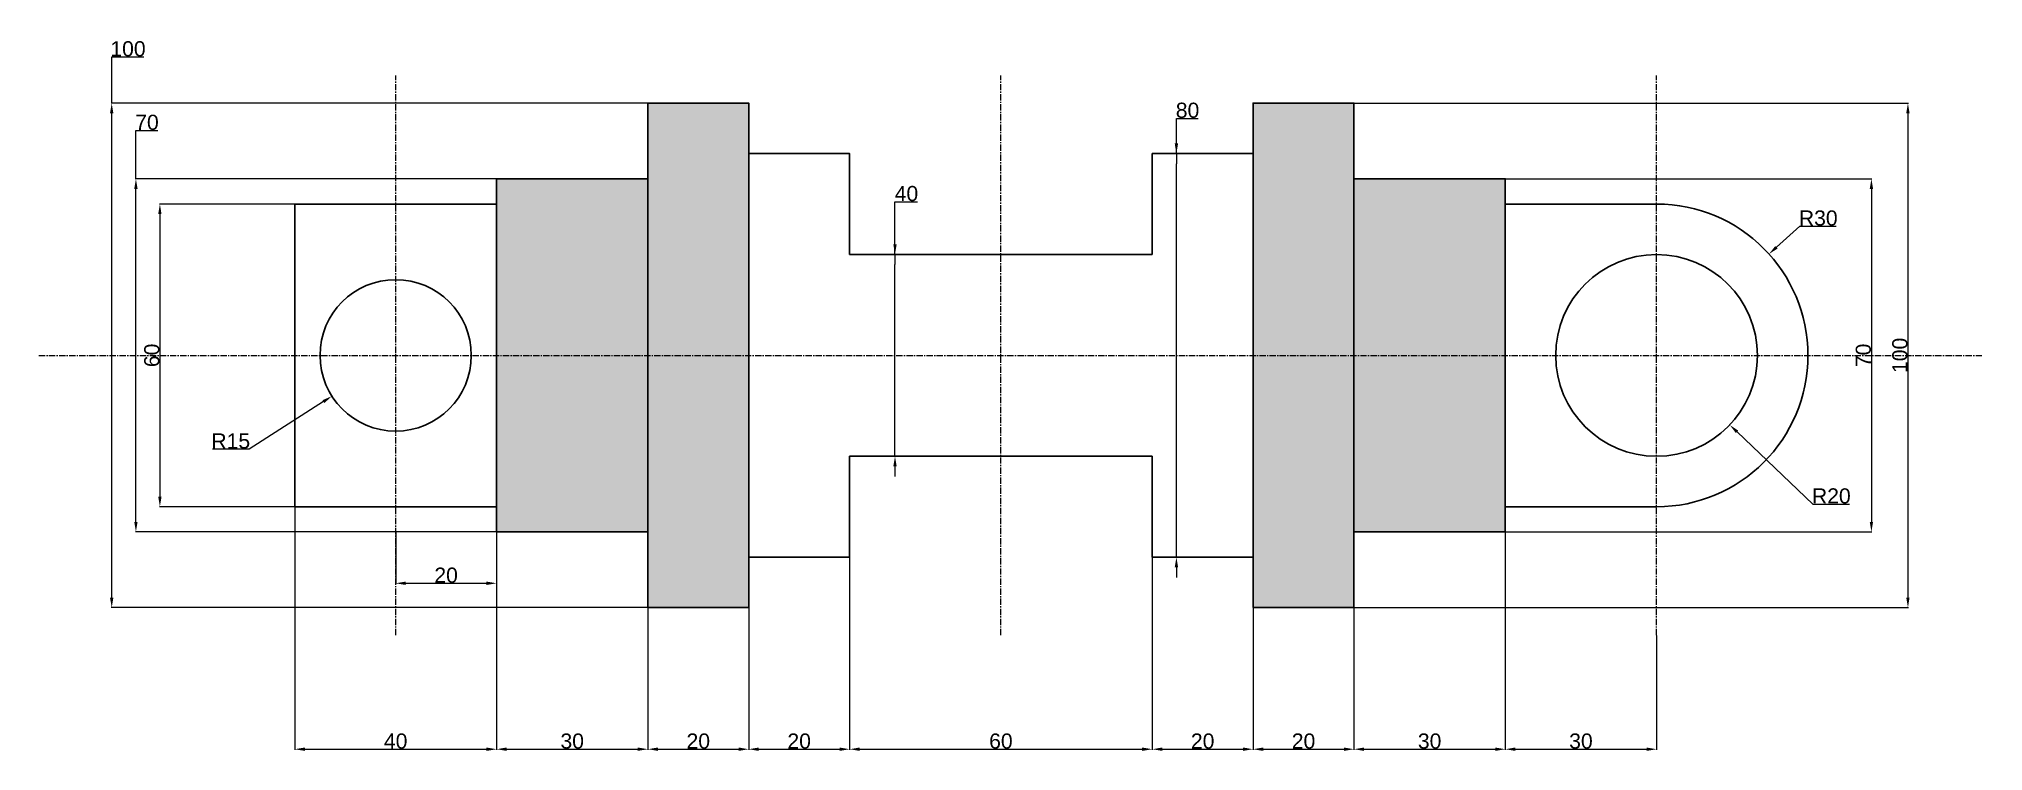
# Model space of a CAD drawing. Header units: millimetres. Extents: x -191 to 195, y -78 to 63.
import ezdxf

# ---------------------------------------------------------------- set-up
doc = ezdxf.new("R2010")
doc.units = ezdxf.units.MM
doc.header["$MEASUREMENT"] = 0
doc.linetypes.add('CENTER', pattern=[2, 1.25, -0.25, 0.25, -0.25])
doc.layers.add('AM_5', color=3, linetype='Continuous', lineweight=15)
doc.layers.add('AM_7', color=4, linetype='CENTER', lineweight=15)
doc.styles.get("Standard").update_dxf_attribs({"font": 'arial.ttf'})
doc.dimstyles.new('AM_ANSI$0', dxfattribs={"dimtxt": 3, "dimasz": 2, "dimexe": 0.1, "dimexo": 0.05, "dimgap": 0.06, "dimtad": 1, "dimtoh": 1, "dimdec": 3, "dimzin": 9, "dimdsep": 46, "dimtxsty": 'Standard', "dimcen": 0, "dimclrd": 256, "dimclre": 256, "dimclrt": 2, "dimadec": 0, "dimazin": 2, "dimtp": 0.1, "dimtm": 0.1, "dimtfac": 0.71, "dimtdec": 3, "dimtofl": 0, "dimtmove": 0, "dimatfit": 3, "dimfxl": 1, "dimtolj": 1, "dimtzin": 7, "dimlwd": -1, "dimlwe": -1, "dimarcsym": 1})
doc.dimstyles.new('AM_ANSI$4', dxfattribs={"dimtxt": 3, "dimasz": 2, "dimexe": 0.1, "dimexo": 0.05, "dimgap": 0.06, "dimtad": 1, "dimtoh": 1, "dimdec": 3, "dimzin": 9, "dimdsep": 46, "dimtxsty": 'Standard', "dimcen": 0, "dimclrd": 256, "dimclre": 256, "dimclrt": 2, "dimadec": 0, "dimazin": 2, "dimtp": 0.1, "dimtm": 0.1, "dimtfac": 0.71, "dimtdec": 3, "dimtofl": 0, "dimtmove": 0, "dimatfit": 0, "dimfxl": 1, "dimtolj": 1, "dimtzin": 7, "dimlwd": -1, "dimlwe": -1, "dimarcsym": 1})

# ---------------------------------------------------------------- blocks, each defined once
blk = doc.blocks.new('*D5')
at = {"layer": 'AM_5', "transparency": 16777216}
for p, q in [((-140, -30.05), (-140, -78.16)), ((-100, -35.05), (-100, -78.16)), ((-138, -78.06), (-102, -78.06))]:
    blk.add_line(p, q, dxfattribs=at)
for points in [[(-138, -77.72), (-138, -78.39), (-140, -78.06)], [(-102, -77.72), (-102, -78.39), (-100, -78.06)]]:
    blk.add_solid(points, dxfattribs=at)
at = {"layer": 'Defpoints', "color": 0, "transparency": 16777216}
for p in [(-140, -30), (-100, -35), (-100, -78.06)]:
    blk.add_point(p, dxfattribs=at)
at = {"layer": 'AM_5', "color": 2, "transparency": 16777216, "insert": (-120, -76.46), "char_height": 3, "attachment_point": 5}
blk.add_mtext('\\A1;40', dxfattribs=at)
blk = doc.blocks.new('*D6')
at = {"layer": 'AM_5', "transparency": 16777216}
for p, q in [((-100, -35.05), (-100, -78.16)), ((-70, -50.05), (-70, -78.16)), ((-98, -78.06), (-72, -78.06))]:
    blk.add_line(p, q, dxfattribs=at)
for points in [[(-98, -77.72), (-98, -78.39), (-100, -78.06)], [(-72, -77.72), (-72, -78.39), (-70, -78.06)]]:
    blk.add_solid(points, dxfattribs=at)
at = {"layer": 'Defpoints', "color": 0, "transparency": 16777216}
for p in [(-100, -35), (-70, -50), (-70, -78.06)]:
    blk.add_point(p, dxfattribs=at)
at = {"layer": 'AM_5', "color": 2, "transparency": 16777216, "insert": (-85, -76.46), "char_height": 3, "attachment_point": 5}
blk.add_mtext('\\A1;30', dxfattribs=at)
blk = doc.blocks.new('*D7')
at = {"layer": 'AM_5', "transparency": 16777216}
for p, q in [((-70, -50.05), (-70, -78.16)), ((-50, -50.05), (-50, -78.16)), ((-68, -78.06), (-52, -78.06))]:
    blk.add_line(p, q, dxfattribs=at)
for points in [[(-68, -77.72), (-68, -78.39), (-70, -78.06)], [(-52, -77.72), (-52, -78.39), (-50, -78.06)]]:
    blk.add_solid(points, dxfattribs=at)
at = {"layer": 'Defpoints', "color": 0, "transparency": 16777216}
for p in [(-70, -50), (-50, -50), (-50, -78.06)]:
    blk.add_point(p, dxfattribs=at)
at = {"layer": 'AM_5', "color": 2, "transparency": 16777216, "insert": (-60, -76.46), "char_height": 3, "attachment_point": 5}
blk.add_mtext('\\A1;20', dxfattribs=at)
blk = doc.blocks.new('*D8')
at = {"layer": 'AM_5', "transparency": 16777216}
for p, q in [((-30, -40.05), (-30, -78.16)), ((-50, -50.05), (-50, -78.16)), ((-48, -78.06), (-32, -78.06))]:
    blk.add_line(p, q, dxfattribs=at)
for points in [[(-48, -77.72), (-48, -78.39), (-50, -78.06)], [(-32, -77.72), (-32, -78.39), (-30, -78.06)]]:
    blk.add_solid(points, dxfattribs=at)
at = {"layer": 'Defpoints', "color": 0, "transparency": 16777216}
for p in [(-30, -40), (-50, -50), (-30, -78.06)]:
    blk.add_point(p, dxfattribs=at)
at = {"layer": 'AM_5', "color": 2, "transparency": 16777216, "insert": (-40, -76.46), "char_height": 3, "attachment_point": 5}
blk.add_mtext('\\A1;20', dxfattribs=at)
blk = doc.blocks.new('*D9')
at = {"layer": 'AM_5', "transparency": 16777216}
for p, q in [((-30, -40.05), (-30, -78.16)), ((30, -40.05), (30, -78.16)), ((-28, -78.06), (28, -78.06))]:
    blk.add_line(p, q, dxfattribs=at)
for points in [[(-28, -77.72), (-28, -78.39), (-30, -78.06)], [(28, -77.72), (28, -78.39), (30, -78.06)]]:
    blk.add_solid(points, dxfattribs=at)
at = {"layer": 'Defpoints', "color": 0, "transparency": 16777216}
for p in [(-30, -40), (30, -40), (30, -78.06)]:
    blk.add_point(p, dxfattribs=at)
at = {"layer": 'AM_5', "color": 2, "transparency": 16777216, "insert": (0, -76.46), "char_height": 3, "attachment_point": 5}
blk.add_mtext('\\A1;60', dxfattribs=at)
blk = doc.blocks.new('*D10')
at = {"layer": 'AM_5', "transparency": 16777216}
for p, q in [((30, -40.05), (30, -78.16)), ((50, -50.05), (50, -78.16)), ((32, -78.06), (48, -78.06))]:
    blk.add_line(p, q, dxfattribs=at)
for points in [[(32, -77.72), (32, -78.39), (30, -78.06)], [(48, -77.72), (48, -78.39), (50, -78.06)]]:
    blk.add_solid(points, dxfattribs=at)
at = {"layer": 'Defpoints', "color": 0, "transparency": 16777216}
for p in [(30, -40), (50, -50), (50, -78.06)]:
    blk.add_point(p, dxfattribs=at)
at = {"layer": 'AM_5', "color": 2, "transparency": 16777216, "insert": (40, -76.46), "char_height": 3, "attachment_point": 5}
blk.add_mtext('\\A1;20', dxfattribs=at)
blk = doc.blocks.new('*D11')
at = {"layer": 'AM_5', "transparency": 16777216}
for p, q in [((50, -50.05), (50, -78.16)), ((70, -50.05), (70, -78.16)), ((52, -78.06), (68, -78.06))]:
    blk.add_line(p, q, dxfattribs=at)
for points in [[(52, -77.72), (52, -78.39), (50, -78.06)], [(68, -77.72), (68, -78.39), (70, -78.06)]]:
    blk.add_solid(points, dxfattribs=at)
at = {"layer": 'Defpoints', "color": 0, "transparency": 16777216}
for p in [(50, -50), (70, -50), (70, -78.06)]:
    blk.add_point(p, dxfattribs=at)
at = {"layer": 'AM_5', "color": 2, "transparency": 16777216, "insert": (60, -76.46), "char_height": 3, "attachment_point": 5}
blk.add_mtext('\\A1;20', dxfattribs=at)
blk = doc.blocks.new('*D12')
at = {"layer": 'AM_5', "transparency": 16777216}
for p, q in [((100, -35.05), (100, -78.16)), ((70, -50.05), (70, -78.16)), ((72, -78.06), (98, -78.06))]:
    blk.add_line(p, q, dxfattribs=at)
for points in [[(72, -77.72), (72, -78.39), (70, -78.06)], [(98, -77.72), (98, -78.39), (100, -78.06)]]:
    blk.add_solid(points, dxfattribs=at)
at = {"layer": 'Defpoints', "color": 0, "transparency": 16777216}
for p in [(100, -35), (70, -50), (100, -78.06)]:
    blk.add_point(p, dxfattribs=at)
at = {"layer": 'AM_5', "color": 2, "transparency": 16777216, "insert": (85, -76.46), "char_height": 3, "attachment_point": 5}
blk.add_mtext('\\A1;30', dxfattribs=at)
blk = doc.blocks.new('*D13')
at = {"layer": 'AM_5', "transparency": 16777216}
for p, q in [((100, -35.05), (100, -78.16)), ((130, -55.51), (130, -78.16)), ((102, -78.06), (128, -78.06))]:
    blk.add_line(p, q, dxfattribs=at)
for points in [[(102, -77.72), (102, -78.39), (100, -78.06)], [(128, -77.72), (128, -78.39), (130, -78.06)]]:
    blk.add_solid(points, dxfattribs=at)
at = {"layer": 'Defpoints', "color": 0, "transparency": 16777216}
for p in [(100, -35), (130, -55.46), (130, -78.06)]:
    blk.add_point(p, dxfattribs=at)
at = {"layer": 'AM_5', "color": 2, "transparency": 16777216, "insert": (115, -76.46), "char_height": 3, "attachment_point": 5}
blk.add_mtext('\\A1;30', dxfattribs=at)
blk = doc.blocks.new('*D14')
at = {"layer": 'AM_5', "transparency": 16777216}
for p, q in [((-176.3, 50), (-176.3, 59.17)), ((-176.3, 59.17), (-169.91, 59.17)), ((-60.05, 50), (-176.4, 50)), ((-176.3, -48), (-176.3, 48)), ((-60.05, -50), (-176.4, -50))]:
    blk.add_line(p, q, dxfattribs=at)
for points in [[(-176.64, 48), (-175.97, 48), (-176.3, 50)], [(-176.64, -48), (-175.97, -48), (-176.3, -50)]]:
    blk.add_solid(points, dxfattribs=at)
at = {"layer": 'Defpoints', "color": 0, "transparency": 16777216}
for p in [(-176.3, 50), (-60, 50), (-60, -50)]:
    blk.add_point(p, dxfattribs=at)
at = {"layer": 'AM_5', "color": 2, "transparency": 16777216, "insert": (-173.07, 60.76), "char_height": 3, "attachment_point": 5}
blk.add_mtext('\\A1;100', dxfattribs=at)
blk = doc.blocks.new('*D15')
at = {"layer": 'AM_5', "transparency": 16777216}
for p, q in [((-171.5, 35), (-171.5, 44.58)), ((-171.5, 44.58), (-167.18, 44.58)), ((-85.05, 35), (-171.6, 35)), ((-171.5, -33), (-171.5, 33)), ((-85.05, -35), (-171.6, -35))]:
    blk.add_line(p, q, dxfattribs=at)
for points in [[(-171.83, 33), (-171.17, 33), (-171.5, 35)], [(-171.83, -33), (-171.17, -33), (-171.5, -35)]]:
    blk.add_solid(points, dxfattribs=at)
at = {"layer": 'Defpoints', "color": 0, "transparency": 16777216}
for p in [(-171.5, 35), (-85, 35), (-85, -35)]:
    blk.add_point(p, dxfattribs=at)
at = {"layer": 'AM_5', "color": 2, "transparency": 16777216, "insert": (-169.31, 46.18), "char_height": 3, "attachment_point": 5}
blk.add_mtext('\\A1;70', dxfattribs=at)
blk = doc.blocks.new('*D16')
at = {"layer": 'AM_5', "transparency": 16777216}
for p, q in [((-21, 20), (-21, 30.47)), ((-21, 30.47), (-16.53, 30.47)), ((-21, 22), (-21, 24)), ((-17.41, 20), (-21.1, 20)), ((-21, 20), (-21, 18)), ((-21, -18), (-21, 18)), ((-21, -20), (-21, -18)), ((-17.41, -20), (-21.1, -20)), ((-21, -22), (-21, -24))]:
    blk.add_line(p, q, dxfattribs=at)
for points in [[(-21.33, 22), (-20.67, 22), (-21, 20)], [(-21.33, -22), (-20.67, -22), (-21, -20)]]:
    blk.add_solid(points, dxfattribs=at)
at = {"layer": 'Defpoints', "color": 0, "transparency": 16777216}
for p in [(-21, 20), (-17.36, 20), (-17.36, -20)]:
    blk.add_point(p, dxfattribs=at)
at = {"layer": 'AM_5', "color": 2, "transparency": 16777216, "insert": (-18.73, 32.06), "char_height": 3, "attachment_point": 5}
blk.add_mtext('\\A1;40', dxfattribs=at)
blk = doc.blocks.new('*D17')
at = {"layer": 'AM_5', "transparency": 16777216}
for p, q in [((34.79, 40), (34.79, 46.98)), ((34.79, 46.98), (39.14, 46.98)), ((34.79, 42), (34.79, 44)), ((39.95, 40), (34.69, 40)), ((34.79, 40), (34.79, 38)), ((34.79, -38), (34.79, 38)), ((34.79, -40), (34.79, -38)), ((39.95, -40), (34.69, -40)), ((34.79, -42), (34.79, -44))]:
    blk.add_line(p, q, dxfattribs=at)
for points in [[(34.46, 42), (35.13, 42), (34.79, 40)], [(34.46, -42), (35.13, -42), (34.79, -40)]]:
    blk.add_solid(points, dxfattribs=at)
at = {"layer": 'Defpoints', "color": 0, "transparency": 16777216}
for p in [(34.79, 40), (40, 40), (40, -40)]:
    blk.add_point(p, dxfattribs=at)
at = {"layer": 'AM_5', "color": 2, "transparency": 16777216, "insert": (37, 48.57), "char_height": 3, "attachment_point": 5}
blk.add_mtext('\\A1;80', dxfattribs=at)
blk = doc.blocks.new('*D18')
at = {"layer": 'AM_5', "transparency": 16777216}
for p, q in [((70.05, 50), (179.93, 50)), ((179.83, 48), (179.83, -48)), ((70.05, -50), (179.93, -50))]:
    blk.add_line(p, q, dxfattribs=at)
for points in [[(179.5, 48), (180.16, 48), (179.83, 50)], [(179.5, -48), (180.16, -48), (179.83, -50)]]:
    blk.add_solid(points, dxfattribs=at)
at = {"layer": 'Defpoints', "color": 0, "transparency": 16777216}
for p in [(70, 50), (70, -50), (179.83, -50)]:
    blk.add_point(p, dxfattribs=at)
at = {"layer": 'AM_5', "color": 2, "transparency": 16777216, "insert": (178.24, 0), "char_height": 3, "attachment_point": 5, "rotation": 90}
blk.add_mtext('\\A1;100', dxfattribs=at)
blk = doc.blocks.new('*D19')
at = {"layer": 'AM_5', "transparency": 16777216}
for p, q in [((100.05, 35), (172.69, 35)), ((172.59, 33), (172.59, -33)), ((100.05, -35), (172.69, -35))]:
    blk.add_line(p, q, dxfattribs=at)
for points in [[(172.26, 33), (172.92, 33), (172.59, 35)], [(172.26, -33), (172.92, -33), (172.59, -35)]]:
    blk.add_solid(points, dxfattribs=at)
at = {"layer": 'Defpoints', "color": 0, "transparency": 16777216}
for p in [(100, 35), (100, -35), (172.59, -35)]:
    blk.add_point(p, dxfattribs=at)
at = {"layer": 'AM_5', "color": 2, "transparency": 16777216, "insert": (171, 0), "char_height": 3, "attachment_point": 5, "rotation": 90}
blk.add_mtext('\\A1;70', dxfattribs=at)
blk = doc.blocks.new('*D20')
at = {"layer": 'AM_5', "transparency": 16777216}
for p, q in [((153.76, 21.43), (158.41, 25.62)), ((158.41, 25.62), (165.63, 25.62))]:
    blk.add_line(p, q, dxfattribs=at)
blk.add_solid([(153.54, 21.68), (153.99, 21.18), (152.28, 20.09)], dxfattribs=at)
at = {"layer": 'Defpoints', "color": 0, "transparency": 16777216}
for p in [(152.28, 20.09), (130, 0)]:
    blk.add_point(p, dxfattribs=at)
at = {"layer": 'AM_5', "color": 2, "transparency": 16777216, "insert": (162.05, 27.21), "char_height": 3, "attachment_point": 5}
blk.add_mtext('\\A1;R30', dxfattribs=at)
blk = doc.blocks.new('*D21')
at = {"layer": 'AM_5', "transparency": 16777216}
for p, q in [((145.95, -15.16), (161, -29.46)), ((161, -29.46), (168.22, -29.46))]:
    blk.add_line(p, q, dxfattribs=at)
blk.add_solid([(146.18, -14.91), (145.72, -15.4), (144.5, -13.78)], dxfattribs=at)
at = {"layer": 'Defpoints', "color": 0, "transparency": 16777216}
for p in [(130, 0), (144.5, -13.78)]:
    blk.add_point(p, dxfattribs=at)
at = {"layer": 'AM_5', "color": 2, "transparency": 16777216, "insert": (164.64, -27.87), "char_height": 3, "attachment_point": 5}
blk.add_mtext('\\A1;R20', dxfattribs=at)
blk = doc.blocks.new('*D22')
at = {"layer": 'AM_5', "transparency": 16777216}
for p, q in [((-134.32, -9.16), (-149.05, -18.57)), ((-149.05, -18.57), (-156.3, -18.57))]:
    blk.add_line(p, q, dxfattribs=at)
blk.add_solid([(-134.5, -8.87), (-134.14, -9.44), (-132.64, -8.08)], dxfattribs=at)
at = {"layer": 'Defpoints', "color": 0, "transparency": 16777216}
for p in [(-120, 0), (-132.64, -8.08)]:
    blk.add_point(p, dxfattribs=at)
at = {"layer": 'AM_5', "color": 2, "transparency": 16777216, "insert": (-152.7, -16.98), "char_height": 3, "attachment_point": 5}
blk.add_mtext('\\A1;R15', dxfattribs=at)
blk = doc.blocks.new('*D23')
at = {"layer": 'AM_5', "transparency": 16777216}
for p, q in [((-140.05, 30), (-166.85, 30)), ((-166.75, 28), (-166.75, -28)), ((-140.05, -30), (-166.85, -30))]:
    blk.add_line(p, q, dxfattribs=at)
for points in [[(-167.08, 28), (-166.42, 28), (-166.75, 30)], [(-167.08, -28), (-166.42, -28), (-166.75, -30)]]:
    blk.add_solid(points, dxfattribs=at)
at = {"layer": 'Defpoints', "color": 0, "transparency": 16777216}
for p in [(-140, 30), (-166.75, -30), (-140, -30)]:
    blk.add_point(p, dxfattribs=at)
at = {"layer": 'AM_5', "color": 2, "transparency": 16777216, "insert": (-168.34, 0), "char_height": 3, "attachment_point": 5, "rotation": 90}
blk.add_mtext('\\A1;60', dxfattribs=at)
blk = doc.blocks.new('*D24')
at = {"layer": 'AM_5', "transparency": 16777216}
for p, q in [((-120, -35.05), (-120, -45.27)), ((-100, -35.05), (-100, -45.27)), ((-118, -45.17), (-102, -45.17))]:
    blk.add_line(p, q, dxfattribs=at)
for points in [[(-118, -44.83), (-118, -45.5), (-120, -45.17)], [(-102, -44.83), (-102, -45.5), (-100, -45.17)]]:
    blk.add_solid(points, dxfattribs=at)
at = {"layer": 'Defpoints', "color": 0, "transparency": 16777216}
for p in [(-120, -35), (-100, -35), (-100, -45.17)]:
    blk.add_point(p, dxfattribs=at)
at = {"layer": 'AM_5', "color": 2, "transparency": 16777216, "insert": (-110, -43.58), "char_height": 3, "attachment_point": 5}
blk.add_mtext('\\A1;20', dxfattribs=at)

msp = doc.modelspace()

# ---------------------------------------------------------------- hatches: boundary and pattern name
h = msp.add_hatch(color=256)
h.set_gradient(color1=(0, 0, 255), color2=(255, 255, 0), tint=1, name='CYLINDER')
h.paths.add_polyline_path([(-50, 50), (-70, 50), (-70, 0), (-50, 0)])
h.paths.add_polyline_path([(-50, 0), (-70, 0), (-70, -35), (-70, -50), (-50, -50)])
h = msp.add_hatch(color=256)
h.set_gradient(color1=(0, 0, 255), color2=(255, 255, 0), tint=1, name='CYLINDER')
h.paths.add_polyline_path([(70, 35), (70, 50), (50, 50), (50, 0), (70, 0)])
h.paths.add_polyline_path([(70, 0), (50, 0), (50, -50), (70, -50)])
h = msp.add_hatch(color=256)
h.set_gradient(color1=(0, 0, 255), color2=(255, 255, 0), tint=1, name='CYLINDER')
h.paths.add_polyline_path([(-70, 35), (-100, 35), (-100, 0), (-70, 0)])
h.paths.add_polyline_path([(-70, 0), (-100, 0), (-100, -30), (-100, -35), (-70, -35)])
h = msp.add_hatch(color=256)
h.set_gradient(color1=(0, 0, 255), color2=(255, 255, 0), tint=1, name='CYLINDER')
h.paths.add_polyline_path([(100, 35), (70, 35), (70, 0), (100, 0)])
h.paths.add_polyline_path([(100, 0), (70, 0), (70, -35), (100, -35)])

# ---------------------------------------------------------------- linework, layer by layer
for p, q in [((130, 30), (100, 30)), ((100, -30), (130, -30))]:
    msp.add_line(p, q)
for points in [[(-50, -50), (-70, -50), (-70, 50), (-50, 50)], [(50, -50), (70, -50), (70, 50), (50, 50)], [(-70, -35), (-100, -35), (-100, 35), (-70, 35)], [(70, -35), (100, -35), (100, 35), (70, 35)], [(-140, -30), (-100, -30), (-100, 30), (-140, 30)]]:
    msp.add_lwpolyline(points, close=True)
for points in [[(-30, -20), (-30, -40), (-50, -40), (-50, 40), (-30, 40), (-30, 20)], [(30, -20), (30, -40), (50, -40), (50, 40), (30, 40), (30, 20)], [(30, 20), (-30, 20)], [(-30, -20), (30, -20)]]:
    msp.add_lwpolyline(points)
for centre, radius in [((130, 0), 20), ((-120, 0), 15)]:
    msp.add_circle(centre, radius)
msp.add_arc((130, 0), 30, 270, 90)
at = {"layer": 'AM_7'}
for p, q in [((-120, -55.4594), (-120, 55.4594)), ((0, -55.4594), (0, 55.4594)), ((130, -55.4594), (130, 55.4594)), ((-190.7392, 0), (194.7375, 0))]:
    msp.add_line(p, q, dxfattribs=at)

# ---------------------------------------------------------------- dimensions: what is measured, and where the dimension line sits
at = {"layer": 'AM_5'}
for base, p1, p2, picture, middle in [((-176.3024, 50), (-60, -50), (-60, 50), '*D14', (-173.0746, 59.172)), ((34.7923, 40), (40, -40), (40, 40), '*D17', (36.9979, 46.9792)), ((-171.4983, 35), (-85, -35), (-85, 35), '*D15', (-169.307, 44.5842)), ((-20.9988, 20), (-17.3583, -20), (-17.3583, 20), '*D16', (-18.7349, 30.4669))]:
    dim = msp.add_linear_dim(base=base, p1=p1, p2=p2, angle=90, dimstyle='AM_ANSI$0', dxfattribs=at)
    dim.commit()
    dim.dimension.update_dxf_attribs({"geometry": picture, "text_midpoint": middle, "dimtype": 160})
for base, p1, p2, picture, middle in [((179.8295, -50), (70, 50), (70, -50), '*D18', (178.2378, 0)), ((172.5914, -35), (100, 35), (100, -35), '*D19', (170.9997, 0))]:
    dim = msp.add_linear_dim(base=base, p1=p1, p2=p2, angle=90, dimstyle='AM_ANSI$0', dxfattribs=at)
    dim.commit()
    dim.dimension.update_dxf_attribs({"geometry": picture, "text_midpoint": middle})
for base, p1, p2, angle, override, picture, middle in [((-166.7513, -30), (-140, 30), (-140, -30), 90, {"dimpost": ''}, '*D23', (-168.343, 0)), ((-100, -78.055), (-140, -30), (-100, -35), 0, {"dimtix": 1}, '*D5', (-120, -76.4633)), ((-100, -45.1671), (-120, -35), (-100, -35), 0, {"dimpost": ''}, '*D24', (-110, -43.5754)), ((-70, -78.055), (-100, -35), (-70, -50), 0, {"dimpost": '', "dimtix": 1}, '*D6', (-85, -76.4623)), ((100, -78.055), (70, -50), (100, -35), 0, {"dimtix": 1}, '*D12', (85, -76.4623)), ((130, -78.055), (100, -35), (130, -55.4594), 0, {"dimtix": 1}, '*D13', (115, -76.4623)), ((-30, -78.055), (-50, -50), (-30, -40), 0, {"dimtix": 1}, '*D8', (-40, -76.4633)), ((30, -78.055), (-30, -40), (30, -40), 0, {"dimtix": 1}, '*D9', (0, -76.4633)), ((50, -78.055), (30, -40), (50, -50), 0, {"dimtix": 1}, '*D10', (40, -76.4633)), ((-50, -78.055), (-70, -50), (-50, -50), 0, {"dimtix": 1}, '*D7', (-60, -76.4633)), ((70, -78.055), (50, -50), (70, -50), 0, {"dimtix": 1}, '*D11', (60, -76.4633))]:
    dim = msp.add_linear_dim(base=base, p1=p1, p2=p2, angle=angle, dimstyle='AM_ANSI$0', override=override, dxfattribs=at)
    dim.commit()
    dim.dimension.update_dxf_attribs({"geometry": picture, "text_midpoint": middle})
dim = msp.add_radius_dim(center=(130, 0), mpoint=(152.2783, 20.0917), dimstyle='AM_ANSI$4', override={"dimpost": ''}, dxfattribs=at)
dim.commit()
dim.dimension.update_dxf_attribs({"geometry": '*D20', "text_midpoint": (162.0459, 25.6186), "dimtype": 164})
for center, mpoint, picture, middle in [((-120, 0), (-132.6388, -8.0783), '*D22', (-152.7044, -18.5671)), ((130, 0), (144.4978, -13.7773), '*D21', (164.6399, -29.46))]:
    dim = msp.add_radius_dim(center=center, mpoint=mpoint, dimstyle='AM_ANSI$4', dxfattribs=at)
    dim.commit()
    dim.dimension.update_dxf_attribs({"geometry": picture, "text_midpoint": middle, "dimtype": 164})

doc.saveas('drawing.dxf')
